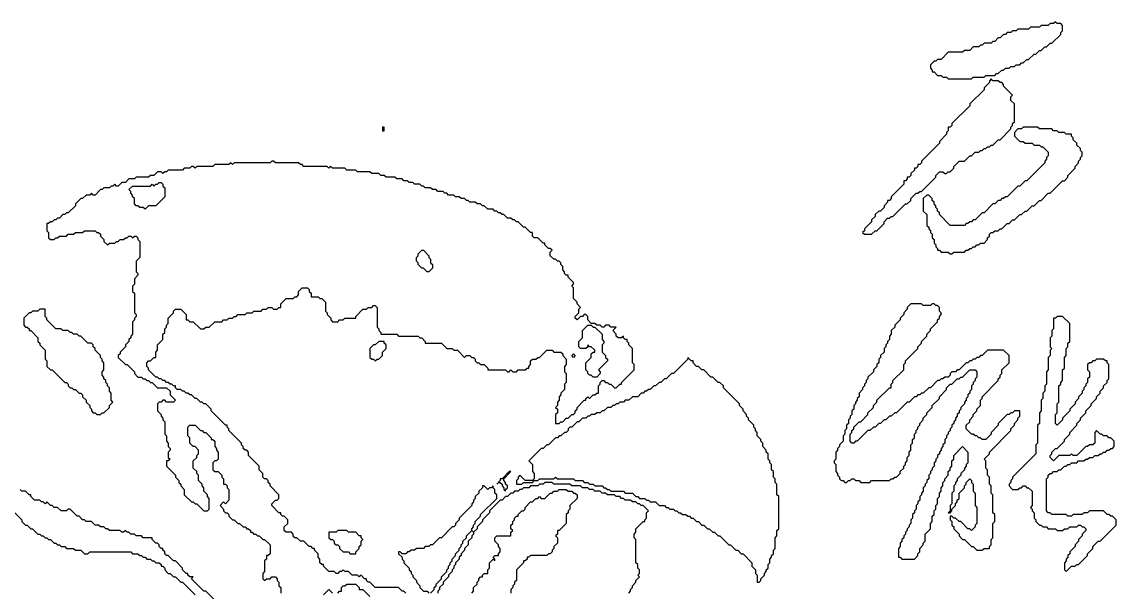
# Model space of a CAD drawing. Header units: millimetres. Extents: x 10 to 500, y 6 to 500.
# Drawn here: x 193 to 499.5, y 340.2 to 500 of the extents above; entities that cross this region are included whole.
import ezdxf

# ---------------------------------------------------------------- set-up
doc = ezdxf.new("R2010")
doc.units = ezdxf.units.MM

msp = doc.modelspace()

# ---------------------------------------------------------------- linework, layer by layer
for points in [[(482.5, 500), (482, 499.5), (481, 499.5), (480.5, 499), (478.5, 499), (478, 498.5), (475.5, 498.5), (475, 498), (472, 498), (471.5, 497.5), (470.5, 497.5), (470, 497), (469, 497), (468.5, 496.5), (468, 496.5), (467, 495.5), (466.5, 495.5), (465.5, 494.5), (465, 494.5), (464.5, 494), (462.5, 494), (462, 493.5), (461.5, 493.5), (461, 493), (459.5, 493), (458.5, 492), (457, 492), (456.5, 491.5), (452.5, 491.5), (450.5, 489.5), (449.5, 489.5), (449, 489), (448.5, 489), (447.5, 488), (447.5, 487), (448, 486.5), (448, 486), (448.5, 486), (449.5, 485), (450.5, 485), (451, 484.5), (452, 484.5), (452.5, 484), (459, 484), (459.5, 484.5), (462.5, 484.5), (463, 485), (465.5, 485), (466, 485.5), (466.5, 485.5), (467.5, 486.5), (468, 486.5), (468.5, 487), (469.5, 487), (470, 487.5), (471, 487.5), (471.5, 488), (472.5, 488), (473, 488.5), (473.5, 488.5), (474.5, 489.5), (475, 489.5), (476.5, 491), (477, 491), (478, 492), (478.5, 492), (479.5, 493), (480, 493), (481, 494), (481.5, 494), (484, 496.5), (484, 497), (484.5, 497.5), (484.5, 499), (484, 499.5), (483, 499.5)], [(464.5, 484), (464, 483.5), (464, 483), (462.5, 481.5), (462.5, 481), (458.5, 477), (458.5, 476.5), (453.5, 471.5), (453.5, 471), (453, 470.5), (452.5, 470.5), (452.5, 469.5), (452, 469), (452, 468.5), (450, 466.5), (450, 466), (445, 461), (445, 460.5), (444.5, 460), (444, 460), (444, 459.5), (443.5, 459), (443, 459), (443, 458.5), (442, 457.5), (442, 457), (441.5, 456.5), (441, 456.5), (441, 456), (440.5, 455.5), (440, 455.5), (440, 454.5), (436.5, 451), (436.5, 450.5), (436, 450), (435.5, 450), (435.5, 449.5), (434.5, 448.5), (434.5, 448), (433.5, 447), (433, 447), (432, 446), (432, 445.5), (431, 444.5), (431, 444), (429, 442), (429, 441.5), (428.5, 441), (429, 440.5), (431, 440.5), (432, 441.5), (432.5, 441.5), (434.5, 443.5), (434.5, 444), (435.5, 445), (436, 445), (436.5, 445.5), (437, 445.5), (440.5, 449), (441, 449), (442, 450), (442, 450.5), (443.5, 452), (444, 452), (444.5, 452.5), (445, 452.5), (449, 456.5), (449, 457), (450, 458), (451, 458), (451.5, 457.5), (452, 457.5), (452.5, 458), (453, 458), (454, 459), (454, 459.5), (455.5, 461), (457, 461), (458.5, 462.5), (459, 462.5), (460, 463.5), (461, 463.5), (461.5, 464), (462, 464), (462.5, 464.5), (463, 464.5), (463.5, 465), (464, 465), (464.5, 465.5), (465, 465.5), (466.5, 467), (467, 467), (470, 470), (470, 470.5), (470.5, 471), (470.5, 471.5), (471, 472), (471, 477), (470, 478), (470, 479), (470.5, 479.5), (468, 482), (468, 482.5), (467.5, 483), (467, 483), (466.5, 483.5), (465, 483.5)], [(294, 470.5), (294, 469.5), (294.5, 469.5), (294.5, 470.5)], [(473.5, 470.5), (473, 470), (472, 470), (471, 469), (471, 468), (472.5, 466.5), (473.5, 466.5), (474, 466), (476, 466), (476.5, 465.5), (478, 465.5), (478.5, 465), (479, 465), (480.5, 463.5), (480.5, 462.5), (480, 462), (480, 461.5), (479.5, 461), (479.5, 460.5), (474.5, 455.5), (474, 455.5), (472.5, 454), (472, 454), (469, 451), (468.5, 451), (468, 450.5), (467.5, 450.5), (467, 450), (466.5, 450), (465.5, 449), (465, 449), (462.5, 446.5), (462, 446.5), (460, 444.5), (459.5, 444.5), (459, 444), (458.5, 444), (458, 443.5), (457.5, 443.5), (457, 443), (453, 443), (450, 446), (450, 446.5), (449.5, 447), (449.5, 447.5), (449, 448), (449, 448.5), (448.5, 449), (448.5, 449.5), (448, 450), (448, 450.5), (447, 451.5), (446.5, 451.5), (445.5, 450.5), (445.5, 447), (446.5, 446), (446.5, 443), (447, 442.5), (447, 442), (447.5, 441.5), (447.5, 441), (448, 440.5), (448, 439.5), (448.5, 439), (448.5, 438), (449, 437.5), (449, 437), (449.5, 436.5), (449.5, 436), (450, 436), (450.5, 435.5), (452.5, 435.5), (453, 435), (453.5, 435), (454, 435.5), (457, 435.5), (457.5, 436), (458, 436), (458.5, 436.5), (459, 436.5), (459.5, 437), (460, 437), (460.5, 437.5), (461, 437.5), (461.5, 438), (462.5, 438), (463.5, 439), (463.5, 439.5), (464, 440), (464, 440.5), (464.5, 441), (465, 441), (465.5, 441.5), (466.5, 441.5), (467, 442), (467.5, 442), (469, 443.5), (469.5, 443.5), (470.5, 444.5), (471, 444.5), (472.5, 446), (473, 446), (474, 447), (474.5, 447), (476, 448.5), (476.5, 448.5), (478, 450), (478.5, 450), (480.5, 452), (481, 452), (484.5, 455.5), (485, 455.5), (486, 456.5), (486, 457), (488, 459), (488, 459.5), (489, 460.5), (489, 461), (489.5, 461.5), (489.5, 462), (490, 462.5), (490, 463.5), (489.5, 464), (489.5, 464.5), (488.5, 465.5), (488.5, 466), (487.5, 467), (487.5, 467.5), (487, 468), (487, 468.5), (485.5, 468.5), (485, 469), (483.5, 469), (483, 469.5), (482, 469.5), (481.5, 470), (478, 470), (477.5, 470.5)], [(231, 454.5), (231.5, 455), (232, 455), (232.5, 454.5), (232.5, 454), (233, 453.5), (233, 451), (230.5, 448.5), (228.5, 448.5), (227.5, 447.5), (227, 448), (226, 448), (225.5, 448.5), (225, 448.5), (224.5, 449), (224.5, 450.5), (224, 451), (224, 451.5), (223.5, 452), (223.5, 452.5), (223, 453), (224, 454), (229, 454), (229.5, 454.5), (230, 454), (230.5, 454.5)], [(305, 436), (305.5, 436), (307, 434.5), (307, 434), (307.5, 433.5), (307.5, 432.5), (308, 432), (308, 431), (307, 430), (306.5, 430), (305.5, 431), (305, 431), (304, 432), (304, 432.5), (303.5, 433), (303.5, 434), (304, 434.5), (304, 435)], [(442, 421), (441, 420), (441, 419.5), (440, 418.5), (440, 418), (439, 417), (439, 416.5), (437.5, 415), (437.5, 414.5), (436.5, 413.5), (436.5, 412.5), (436, 412), (436, 411), (435.5, 410.5), (435.5, 410), (435, 409.5), (435, 409), (434.5, 408.5), (434.5, 407.5), (433.5, 406.5), (433.5, 406), (433, 405.5), (433, 404.5), (432.5, 404), (432.5, 403.5), (431.5, 402.5), (431.5, 402), (430, 400.5), (430, 400), (429.5, 399.5), (429.5, 399), (429, 398.5), (429, 398), (428.5, 397.5), (428.5, 397), (427.5, 396), (427.5, 395), (427, 394.5), (427, 394), (426.5, 393.5), (426.5, 393), (426, 392.5), (426, 391.5), (425.5, 391), (425.5, 390), (425, 389.5), (425, 389), (424.5, 388.5), (424.5, 387.5), (424, 387), (424, 386), (423.5, 385.5), (423.5, 384.5), (423, 384), (423, 382.5), (422, 381.5), (422, 381), (421.5, 380.5), (421.5, 380), (421, 379.5), (421, 377.5), (420.5, 377), (420.5, 376.5), (421, 376), (421, 374), (421.5, 373.5), (421.5, 373), (422, 372.5), (422, 372), (422.5, 371.5), (423, 371.5), (423.5, 371), (424, 371), (424.5, 371.5), (425, 371.5), (425.5, 372), (426, 372), (426.5, 371.5), (427.5, 371.5), (428, 371), (430.5, 371), (431, 371.5), (436, 371.5), (436.5, 372), (437, 372), (437.5, 372.5), (438, 372.5), (439, 373.5), (439, 374), (440, 375), (440, 375.5), (440.5, 376), (440.5, 376.5), (441, 377), (441, 378), (441.5, 378.5), (441.5, 379.5), (442, 380), (442, 381.5), (442.5, 382), (442.5, 383), (443, 383.5), (443, 384.5), (443.5, 385), (443.5, 385.5), (444, 386), (444, 386.5), (444.5, 387), (444.5, 387.5), (445.5, 388.5), (445.5, 389), (446.5, 390), (446.5, 390.5), (448, 392), (448, 392.5), (450, 394.5), (450, 395), (452, 397), (452, 397.5), (453, 398.5), (453.5, 398.5), (455, 400), (455.5, 400), (456, 400.5), (456.5, 400.5), (458.5, 402.5), (460, 402.5), (460.5, 402), (460.5, 400.5), (460, 400), (460, 399.5), (459.5, 399), (459.5, 398.5), (459, 398), (459, 397), (458.5, 396.5), (458.5, 396), (458, 395.5), (458, 395), (457.5, 394.5), (457.5, 394), (457, 393.5), (457, 393), (456, 392), (456, 391.5), (455.5, 391), (455.5, 390.5), (455, 390), (455, 389.5), (454.5, 389), (454.5, 388.5), (454, 388), (454, 387.5), (453.5, 387), (453.5, 386.5), (453, 386), (453, 385.5), (452.5, 385), (452.5, 384.5), (452, 384), (452, 383.5), (451.5, 383), (451.5, 382), (451, 381.5), (451, 381), (450.5, 380.5), (450.5, 380), (450, 379.5), (450, 379), (449.5, 378.5), (449.5, 378), (449, 377.5), (449, 377), (448.5, 376.5), (448.5, 375.5), (448, 375), (448, 374.5), (447.5, 374), (447.5, 373.5), (447, 373), (447, 372), (446.5, 371.5), (446.5, 371), (446, 370.5), (446, 370), (445.5, 369.5), (445.5, 368.5), (445, 368), (445, 367.5), (444.5, 367), (444.5, 366), (444, 365.5), (444, 365), (443.5, 364.5), (443.5, 363.5), (443, 363), (443, 362.5), (442.5, 362), (442.5, 361), (442, 360.5), (442, 359.5), (441.5, 359), (441.5, 358.5), (441, 358), (441, 357.5), (440.5, 357), (440.5, 356.5), (440, 356), (440, 355.5), (439.5, 355), (439.5, 354.5), (439, 354), (439, 353), (438.5, 352.5), (438.5, 350), (439, 350), (439.5, 349.5), (443, 349.5), (444, 350.5), (444, 351), (444.5, 351.5), (444.5, 352.5), (445.5, 353.5), (445.5, 354), (446, 354.5), (446, 356.5), (447.5, 358), (447.5, 359.5), (448, 360), (448, 361.5), (448.5, 362), (448.5, 363), (449, 363.5), (449, 364.5), (449.5, 365), (449.5, 366.5), (450, 367), (450, 368), (450.5, 368.5), (450.5, 369.5), (451, 370), (451, 371), (451.5, 371.5), (451.5, 372), (452.5, 373), (452.5, 374), (453, 374.5), (453, 375), (453.5, 375.5), (453.5, 377), (454, 377.5), (454, 378.5), (456.5, 381), (458, 379.5), (458, 376.5), (457.5, 376), (457.5, 375.5), (457, 375), (457, 374.5), (456, 373.5), (456, 373), (455, 372), (455, 371.5), (454.5, 371), (454.5, 370.5), (454, 370), (454, 368.5), (453.5, 368), (453.5, 365), (453, 364.5), (453, 363), (452.5, 362.5), (453, 362.5), (453.5, 363), (453.5, 363.5), (454.5, 364.5), (454.5, 365), (455, 365.5), (455, 366), (455.5, 366.5), (455.5, 368), (457, 369.5), (457, 370), (457.5, 370.5), (457.5, 371), (458.5, 372), (459, 371.5), (459, 371), (459.5, 370.5), (459.5, 368.5), (460, 368), (460, 364.5), (460.5, 364), (460.5, 359.5), (460, 359), (460, 358.5), (459, 357.5), (458.5, 358), (458, 358), (456, 360), (455.5, 360), (454.5, 361), (454, 361), (453.5, 361.5), (453, 361.5), (453, 360.5), (453.5, 360), (453.5, 359), (454, 358.5), (454, 358), (455.5, 356.5), (455.5, 356), (456.5, 355), (457, 355), (459, 353), (459.5, 353), (460.5, 352), (462, 352), (462.5, 352.5), (464, 352.5), (464, 353), (464.5, 353.5), (464.5, 355), (465, 355.5), (465, 359.5), (465.5, 360), (465.5, 362), (465, 362.5), (465, 367.5), (464.5, 368), (464.5, 370), (464, 370.5), (464, 372.5), (463.5, 373), (463.5, 374.5), (463, 375), (463, 377), (462.5, 377.5), (464, 379), (464, 379.5), (470, 385.5), (470, 386), (471, 387), (471, 387.5), (472, 388.5), (472, 389), (472.5, 389.5), (472.5, 391), (471, 391), (470.5, 390.5), (470, 390.5), (469.5, 390), (469, 390), (466.5, 387.5), (466.5, 387), (464.5, 385), (464.5, 384.5), (463, 383), (462, 383), (461.5, 383.5), (461, 383.5), (460.5, 384), (460, 384), (459.5, 384.5), (459, 384.5), (457.5, 386), (457.5, 387), (458.5, 388), (458.5, 388.5), (459.5, 389.5), (459.5, 390), (460.5, 391), (460.5, 391.5), (461.5, 392.5), (461.5, 394), (462, 394.5), (462, 395), (466.5, 399.5), (466.5, 400), (467, 400.5), (467, 401), (467.5, 401.5), (467.5, 402.5), (469.5, 404.5), (469.5, 406.5), (468, 408), (463.5, 408), (462, 406.5), (461.5, 406.5), (461, 406), (460.5, 406), (460, 405.5), (459.5, 405.5), (459, 405), (458.5, 405), (458, 404.5), (457.5, 404.5), (455.5, 402.5), (455, 402.5), (454.5, 402), (453.5, 402), (453, 401.5), (453, 401), (452.5, 400.5), (451.5, 400.5), (451, 400), (450.5, 400), (450, 399.5), (449.5, 399.5), (447.5, 397.5), (447, 397.5), (445.5, 396), (445, 396), (444.5, 395.5), (444, 395.5), (443.5, 395), (443, 395), (441.5, 393.5), (441, 393.5), (438, 390.5), (437.5, 390.5), (436.5, 389.5), (436, 389.5), (435, 388.5), (434.5, 388.5), (433.5, 387.5), (433, 387.5), (432, 386.5), (431.5, 386.5), (430.5, 385.5), (430, 385.5), (427, 382.5), (426.5, 382.5), (426, 382), (425.5, 382), (425, 382.5), (425, 384.5), (425.5, 385), (425.5, 385.5), (426, 386), (426, 386.5), (427.5, 388), (428, 388), (430, 390), (430, 390.5), (431.5, 392), (431.5, 392.5), (432.5, 393.5), (432.5, 394), (436, 397.5), (436.5, 397.5), (436.5, 398.5), (437, 399), (437, 399.5), (440, 402.5), (440, 404), (440.5, 404.5), (440.5, 405), (444, 408.5), (444, 409), (445, 410), (445, 410.5), (446.5, 412), (446.5, 412.5), (447.5, 413.5), (447.5, 414), (449.5, 416), (449.5, 416.5), (450, 417), (450, 417.5), (450.5, 418), (450.5, 418.5), (450, 419), (450, 420), (449.5, 420.5), (449, 420.5), (448.5, 421), (448, 421), (447.5, 420.5), (445.5, 420.5), (445, 421)], [(198, 419.5), (197.5, 419), (196, 419), (195.5, 418.5), (195, 418.5), (193.5, 417), (193.5, 415), (194, 414.5), (194.5, 414.5), (195, 414), (195, 413.5), (195.5, 413.5), (197.5, 411.5), (197.5, 410.5), (198, 410), (198, 409.5), (199.5, 408), (199.5, 405.5), (200, 405), (200, 403.5), (201, 402.5), (201.5, 402.5), (205, 399), (205.5, 399), (206, 398.5), (206, 398), (206.5, 397.5), (207, 397.5), (207.5, 397), (208, 397), (209, 396), (209.5, 396), (210, 395.5), (210, 395), (211, 394), (211, 393.5), (212, 392.5), (212, 392), (212.5, 391.5), (212.5, 391), (213, 390.5), (213.5, 390.5), (214, 390), (215, 390), (215.5, 390.5), (216, 390.5), (217.5, 392), (217.5, 392.5), (218.5, 393.5), (218, 394), (218, 396), (217.5, 396.5), (217.5, 397.5), (217, 398), (217, 398.5), (216.5, 399), (216.5, 399.5), (216, 400), (216, 400.5), (215.5, 401), (215.5, 402), (216, 402.5), (216, 404.5), (215.5, 405), (215.5, 405.5), (215, 406), (215, 406.5), (213.5, 408), (213.5, 408.5), (213, 409), (213, 409.5), (212.5, 410), (211.5, 410), (209.5, 412), (209, 412), (208.5, 412.5), (207.5, 412.5), (207, 413), (206.5, 413), (206, 413.5), (204.5, 413.5), (204, 414), (202.5, 414), (200, 416.5), (200, 417), (199.5, 417.5), (199.5, 419.5)], [(483, 417.5), (482.5, 417), (482, 417), (482, 414), (481.5, 413.5), (481.5, 412), (481, 411.5), (481, 409), (481.5, 408.5), (481, 408), (481, 406.5), (480.5, 406), (480.5, 402.5), (480, 402), (480, 398.5), (479.5, 398), (479.5, 396.5), (479, 396), (479, 394.5), (478.5, 394), (478.5, 391), (478, 390.5), (478, 387.5), (477.5, 387), (477.5, 382), (477, 381.5), (477, 379), (470.5, 372.5), (470.5, 372), (470, 371.5), (470, 371), (469.5, 370.5), (469.5, 370), (470.5, 369), (472, 369), (472.5, 369.5), (473, 369.5), (473.5, 370), (474, 370), (474.5, 369.5), (475, 369.5), (476, 368.5), (476, 364.5), (475.5, 364), (476, 363.5), (476, 363), (476.5, 362.5), (476.5, 361), (477, 360.5), (477, 360), (478, 359), (478.5, 359), (479, 358.5), (480, 358.5), (480.5, 358), (482.5, 358), (483, 357.5), (484.5, 357.5), (485, 358), (486, 358), (486.5, 358.5), (488.5, 358.5), (489, 359), (489.5, 359), (490, 358.5), (490.5, 358.5), (491, 358), (491, 357.5), (490, 356.5), (490, 356), (489, 355), (489, 354.5), (488, 353.5), (488, 353), (486.5, 351.5), (486.5, 351), (486, 350.5), (486, 350), (485.5, 349.5), (485.5, 349), (485, 348.5), (485, 346.5), (485.5, 346), (487, 347.5), (488, 347.5), (488.5, 348), (489, 348), (491.5, 350.5), (491.5, 351), (493, 352.5), (493, 353), (494.5, 354.5), (495, 354.5), (499.5, 359), (499.5, 360.5), (498.5, 361.5), (498, 361.5), (497.5, 362), (497, 362), (496, 363), (492, 363), (491.5, 362.5), (490.5, 362.5), (490, 362), (487.5, 362), (487, 361.5), (486, 361.5), (485.5, 362), (481.5, 362), (481, 362.5), (480.5, 362.5), (480, 363), (480, 372), (480.5, 372.5), (480.5, 373), (481, 373.5), (481.5, 373.5), (482, 374), (483, 374), (483.5, 374.5), (484, 374.5), (485, 375.5), (485.5, 375.5), (486, 376), (486.5, 376), (487, 376.5), (488.5, 376.5), (489, 377), (490.5, 377), (491, 377.5), (491.5, 377.5), (492, 378), (493, 378), (493.5, 378.5), (494.5, 378.5), (495, 379), (495.5, 379), (496, 379.5), (496.5, 379.5), (497, 380), (497.5, 380), (498, 380.5), (498.5, 380.5), (499, 381), (499, 382.5), (498, 383.5), (497.5, 383.5), (497, 384), (496, 384), (495.5, 384.5), (495, 384.5), (494, 385.5), (493.5, 385), (493.5, 382), (493, 381.5), (492, 381.5), (491.5, 381), (491, 381), (488.5, 378.5), (487.5, 378.5), (487, 379), (486.5, 378.5), (483.5, 378.5), (482, 377), (481, 378), (481, 378.5), (481.5, 379), (481.5, 379.5), (482.5, 380.5), (483, 380.5), (485, 382.5), (485, 383), (486.5, 384.5), (486.5, 385), (488.5, 387), (488.5, 387.5), (489.5, 388.5), (489.5, 389), (491, 390.5), (491, 391), (492.5, 392.5), (492.5, 393), (494, 394.5), (494, 395), (495, 396), (495, 396.5), (496, 397.5), (496, 398), (497, 399), (497, 399.5), (497.5, 400), (497.5, 404), (497, 404.5), (497, 405), (496.5, 405), (496, 405.5), (494, 405.5), (493.5, 405), (493, 405), (492.5, 404.5), (492, 404.5), (491.5, 404), (491.5, 402.5), (492, 402), (492, 400.5), (491.5, 400), (491.5, 399), (491, 398.5), (491, 398), (490.5, 397.5), (490.5, 397), (490, 396.5), (490, 396), (489, 395), (489, 394.5), (488, 393.5), (488, 393), (486.5, 391.5), (486.5, 391), (484.5, 389), (484.5, 388.5), (483, 387), (482.5, 387.5), (482.5, 390), (483, 390.5), (483, 393), (483.5, 393.5), (483.5, 398), (484, 398.5), (484, 399), (484.5, 399.5), (484.5, 402.5), (485, 403), (485, 406), (485.5, 406.5), (485.5, 408.5), (486, 409), (486, 410), (486.5, 410.5), (486.5, 415.5), (484.5, 417.5)], [(351.5, 415), (352.5, 415), (353, 414.5), (353.5, 414.5), (355.5, 412.5), (355.5, 411), (356, 410.5), (356, 410), (355.5, 409.5), (355.5, 407.5), (356.5, 406.5), (356.5, 406), (357, 405.5), (357, 405), (354.5, 402.5), (355, 402), (355, 401.5), (354, 400.5), (353, 400.5), (352.5, 401), (352, 401), (351.5, 401.5), (351.5, 402), (351, 402.5), (351, 404.5), (352.5, 406), (352.5, 407), (353, 407.5), (353.5, 407.5), (353.5, 408), (352.5, 409), (352, 409), (351.5, 409.5), (351.5, 409), (351, 408.5), (349.5, 408.5), (349, 409), (349, 410.5), (350, 411.5), (350, 413.5)], [(293, 410.5), (292, 409.5), (291.5, 409.5), (290.5, 408.5), (290.5, 406), (291, 405.5), (291.5, 405.5), (292, 405), (292.5, 405.5), (293, 405.5), (294, 406.5), (294, 407.5), (295, 408.5), (295, 409.5), (294.5, 410), (294.5, 410.5)], [(379.5, 406), (379.5, 405.5), (375.5, 401.5), (375, 401.5), (373.5, 400), (373, 400), (372, 399), (371.5, 399), (370.5, 398), (370, 398), (369, 397), (368.5, 397), (368, 396.5), (367.5, 396.5), (367, 396), (366.5, 396), (365.5, 395), (364, 395), (363, 394), (362, 394), (361.5, 393.5), (360.5, 393.5), (360, 393), (359.5, 393), (359, 392.5), (358.5, 392.5), (358, 392), (357, 392), (356, 391), (355.5, 391), (355, 390.5), (354, 390.5), (353.5, 390), (352.5, 390), (352, 389.5), (351.5, 389.5), (351, 389), (350, 389), (349, 388), (348.5, 388), (347, 386.5), (346.5, 386.5), (346, 386), (346, 385.5), (345.5, 385), (345, 385), (344, 384), (343.5, 384), (343, 383.5), (342.5, 383.5), (340.5, 381.5), (340, 381.5), (339, 380.5), (338.5, 380.5), (335, 377), (336, 376), (336, 374), (336.5, 373.5), (336.5, 372), (336, 371.5), (334, 371.5), (332.5, 373), (332, 372.5), (332, 372), (331.5, 371.5), (331.5, 370.5), (333, 370.5), (333.5, 371), (336, 371), (336.5, 371.5), (337.5, 371.5), (338, 372), (342, 372), (342.5, 372.5), (343, 372), (347.5, 372), (348, 371.5), (350, 371.5), (350.5, 371), (351.5, 371), (352, 370.5), (353, 370.5), (353.5, 370), (355.5, 370), (356, 369.5), (356.5, 369.5), (357, 369), (357.5, 369), (358, 368.5), (361.5, 368.5), (362, 368), (364, 368), (365, 367), (365.5, 367), (366, 366.5), (367.5, 366.5), (368, 366), (368.5, 366), (369, 365.5), (370.5, 365.5), (371.5, 364.5), (373, 364.5), (373.5, 364), (374, 364), (374.5, 363.5), (375.5, 363.5), (376, 363), (376.5, 363), (377, 362.5), (377.5, 362.5), (378, 362), (379, 362), (379.5, 361.5), (380, 361.5), (380.5, 361), (381, 361), (382, 360), (382.5, 360), (383.5, 359), (384, 359), (385, 358), (385.5, 358), (386.5, 357), (387, 357), (388, 356), (388.5, 356), (391, 353.5), (391.5, 353.5), (393, 352), (393.5, 352), (394.5, 351), (395, 351), (397.5, 348.5), (397.5, 347.5), (398.5, 346.5), (398.5, 345.5), (399, 345), (399, 343), (399.5, 343), (400, 343.5), (400, 344), (401, 345), (401, 345.5), (401.5, 346), (401.5, 346.5), (402, 347), (402, 348), (402.5, 348.5), (402.5, 349.5), (403, 350), (403, 350.5), (403.5, 351), (403.5, 352), (404, 352.5), (404, 355.5), (404.5, 356), (404.5, 357.5), (405, 358), (405, 367), (404.5, 367.5), (404.5, 370.5), (404, 371), (404, 372), (403.5, 372.5), (403.5, 374), (403, 374.5), (403, 376), (402.5, 376.5), (402.5, 377), (402, 377.5), (402, 379), (401.5, 379.5), (401.5, 380), (400.5, 381), (400.5, 382), (400, 382.5), (400, 383), (399, 384), (399, 385), (398.5, 385.5), (398.5, 386), (398, 386.5), (398, 387), (396.5, 388.5), (396.5, 389), (396, 389.5), (396, 390), (395, 391), (395, 391.5), (394, 392.5), (394, 393), (389.5, 397.5), (389.5, 398), (388.5, 399), (388, 399), (386.5, 400.5), (386, 400.5), (384, 402.5), (383.5, 402.5), (382.5, 403.5), (382, 403.5), (381, 404.5), (381, 405), (380.5, 405)], [(347, 406.5), (347.5, 407), (348, 406.5), (347.5, 406)], [(329.5, 374), (327.5, 372), (327, 372), (327, 371.5), (326, 370.5), (326.5, 371), (327, 371), (327.5, 370.5), (327.5, 370), (328, 369.5), (328, 369), (328.5, 368.5), (328.5, 369), (329, 369.5), (329, 370), (328.5, 370.5), (328.5, 371), (328, 371.5), (328, 372), (330, 374)], [(281.5, 357.5), (281, 357), (279, 357), (279, 355.5), (279.5, 355), (280, 355), (280.5, 354.5), (280.5, 354), (281, 353.5), (281.5, 353.5), (282, 353), (282, 352.5), (283, 351.5), (284.5, 351.5), (285, 351), (286.5, 351), (286.5, 351.5), (287.5, 352.5), (287.5, 353), (288, 353.5), (288, 354.5), (288.5, 355), (288, 355.5), (288, 356), (287.5, 356), (286.5, 357), (284.5, 357), (284, 357.5)]]:
    msp.add_lwpolyline(points, close=True)
for points in [[(300.5, 340), (300, 340.5), (299.5, 340.5), (298.5, 341.5), (292, 341.5), (290.5, 343), (290, 343), (289.5, 343.5), (289.5, 344), (289, 344), (288, 345), (287.5, 344.5), (287, 345), (285.5, 345), (284.5, 346), (283.5, 346), (283, 346.5), (282.5, 346), (282, 346), (281.5, 345.5), (281, 345.5), (280.5, 346), (279, 346), (277.5, 347.5), (277.5, 348), (277, 348), (276.5, 348.5), (276.5, 349.5), (276, 350), (276, 351), (275, 352), (275, 352.5), (274.5, 352.5), (274, 353), (273.5, 353), (272, 354.5), (271, 354.5), (270, 355.5), (269.5, 355.5), (269, 356), (269, 356.5), (268.5, 357), (267, 357), (266.5, 357.5), (266.5, 358.5), (267.5, 359.5), (267.5, 360.5), (266.5, 361.5), (266, 361.5), (265.5, 362), (265.5, 362.5), (265, 362.5), (263, 364.5), (263, 365), (264, 366), (264.5, 366), (265, 366.5), (265, 367.5), (262.5, 370), (262.5, 370.5), (262, 371), (262, 371.5), (261.5, 372), (261, 372), (260.5, 372.5), (260.5, 373.5), (259.5, 374.5), (259.5, 375.5), (256.5, 378.5), (256.5, 379.5), (256, 380), (255.5, 380), (255, 380.5), (255, 381), (254.5, 381.5), (254.5, 382), (251, 385.5), (251, 386), (250.5, 386.5), (250.5, 387), (250, 387), (246, 391), (246, 391.5), (244.5, 393), (244, 393), (243.5, 393.5), (243, 393.5), (242, 394.5), (241.5, 394.5), (240.5, 395.5), (240, 395.5), (239.5, 396), (239, 396), (238.5, 396.5), (238, 396.5), (237.5, 397), (236.5, 397), (236, 397.5), (236, 398), (235.5, 398), (235, 398.5), (234.5, 398.5), (234, 399), (233.5, 399), (233, 399.5), (232.5, 399.5), (232, 400), (231.5, 400), (231, 400.5), (230.5, 400.5), (228.5, 402.5), (228.5, 403), (228, 403.5), (228, 404.5), (228.5, 405), (229, 405), (230, 406), (230.5, 406), (230.5, 407.5), (231, 408), (231, 409.5), (232.5, 411), (232.5, 412.5), (233, 413), (233, 414), (233.5, 414.5), (233.5, 415), (234, 415.5), (234, 417), (235.5, 418.5), (235.5, 419), (236, 419.5), (237.5, 419.5), (239, 418), (239, 416.5), (239.5, 416.5), (240, 416), (241, 416), (243, 414), (244, 414), (244.5, 414.5), (245.5, 414.5), (247, 416), (249, 416), (249.5, 416.5), (250.5, 416.5), (251, 417), (252, 417), (252.5, 417.5), (253, 417.5), (253.5, 418), (255.5, 418), (256, 418.5), (257.5, 418.5), (258, 419), (260, 419), (260.5, 419.5), (261.5, 419.5), (262, 420), (263, 420), (263.5, 419.5), (264.5, 419.5), (265, 420), (265.5, 420), (265.5, 421), (267, 422.5), (269, 422.5), (269.5, 423), (270, 423), (270.5, 423.5), (270.5, 424.5), (271.5, 425.5), (273, 425.5), (273.5, 425), (273.5, 424.5), (274, 424), (274, 423), (276, 423), (276.5, 422.5), (277, 422.5), (278, 421.5), (278, 419), (278.5, 418.5), (278.5, 418), (279.5, 417), (279.5, 416.5), (280, 416), (281.5, 416), (282, 416.5), (283, 416.5), (283.5, 417), (286.5, 417), (286.5, 417.5), (288.5, 419.5), (289.5, 419.5), (290, 420), (291, 420), (291.5, 420.5), (292, 420.5), (292.5, 420), (292.5, 414.5), (293, 414), (293, 413.5), (293.5, 413), (293.5, 412.5), (298, 412.5), (298.5, 412), (304, 412), (304.5, 411.5), (305, 411.5), (306, 410.5), (306, 410), (310.5, 410), (312, 408.5), (313.5, 408.5), (314, 408), (315, 408), (317, 406), (317.5, 406.5), (318.5, 406.5), (319, 406), (319.5, 406), (320, 405.5), (320, 405), (320.5, 404.5), (321, 404.5), (321.5, 404), (322.5, 404), (323.5, 403), (323.5, 402.5), (328.5, 402.5), (329, 402), (329.5, 402), (330, 402.5), (330.5, 402), (331.5, 402), (332, 402.5), (334, 402.5), (334.5, 403), (335, 403), (335, 403.5), (335.5, 404), (335.5, 405), (336, 405.5), (337, 405.5), (337.5, 406), (338, 406), (340, 408), (341.5, 408), (342, 407.5), (344, 407.5), (344.5, 407), (344.5, 406.5), (345.5, 405.5), (345.5, 404), (345, 403.5), (345, 402), (345.5, 401.5), (345.5, 399), (345, 398.5), (345, 397), (344, 396), (344, 395.5), (343.5, 395), (343.5, 394), (343, 393.5), (343, 392.5), (342.5, 392), (343, 391.5), (343, 390.5), (342.5, 390), (342.5, 387.5), (343.5, 387.5), (344, 388), (344.5, 388), (345.5, 389), (346, 389), (347, 390), (347.5, 390), (348, 390.5), (348, 391), (348.5, 391.5), (348.5, 392), (350.5, 394), (351, 394), (351, 394.5), (351.5, 395), (352, 394.5), (353, 395.5), (353.5, 395.5), (354, 396), (354.5, 396), (354.5, 398), (355, 398.5), (355, 399), (355.5, 399.5), (356, 399.5), (356.5, 399), (357, 399), (357.5, 398.5), (358, 398.5), (359, 397.5), (359.5, 397.5), (360.5, 398.5), (361, 398.5), (361, 399), (364.5, 402.5), (364.5, 404), (364, 404.5), (364, 408.5), (363, 409.5), (363, 410), (362.5, 410.5), (362.5, 411), (362, 411), (361.5, 411.5), (361.5, 412), (361, 411.5), (360, 411.5), (359.5, 412), (359.5, 412.5), (358.5, 413.5), (359.5, 414.5), (358, 414.5), (357.5, 415), (356.5, 415), (356, 414.5), (355.5, 414.5), (355, 415), (354, 415), (353.5, 415.5), (352.5, 415.5), (351.5, 416.5), (351.5, 417.5), (351, 418), (350.5, 418), (350, 417.5), (349.5, 417.5), (348.5, 416.5), (348, 417), (348, 417.5), (349, 418.5), (349, 419.5), (349.5, 420), (348.5, 421), (348.5, 421.5), (347.5, 422.5), (347.5, 425.5), (347, 426), (347.5, 426.5), (347.5, 427), (346, 428.5), (346, 429), (345.5, 429), (345, 429.5), (345, 430), (344.5, 430.5), (344.5, 431.5), (344, 432), (344, 432.5), (343.5, 433), (343, 433), (342.5, 433.5), (342, 433.5), (341, 434.5), (341, 435.5), (341.5, 436), (341, 436.5), (340.5, 436.5), (339.5, 437.5), (339.5, 438), (339, 438), (337.5, 439.5), (336.5, 439.5), (336, 440), (336, 441), (335.5, 441), (334, 442.5), (333.5, 442.5), (332, 444), (331.5, 444), (331, 444.5), (330.5, 444.5), (330, 445), (329, 445), (328, 446), (327.5, 446), (327, 446.5), (326.5, 446.5), (326, 447), (325.5, 447), (325, 447.5), (323.5, 447.5), (322.5, 448.5), (322, 448.5), (321.5, 449), (320.5, 449), (320, 449.5), (318.5, 449.5), (318, 450), (317.5, 450), (317, 450.5), (316, 450.5), (315.5, 451), (314.5, 451), (314, 451.5), (312.5, 451.5), (312, 452), (311.5, 452), (311, 452.5), (309.5, 452.5), (309, 453), (308, 453), (307.5, 453.5), (306, 453.5), (305.5, 454), (305, 454), (304.5, 454.5), (303, 454.5), (302.5, 455), (301.5, 455), (301, 455.5), (300, 455.5), (299.5, 456), (298, 456), (297.5, 456.5), (295, 456.5), (294.5, 457), (293.5, 457), (293, 457.5), (291, 457.5), (290.5, 458), (287, 458), (286.5, 458.5), (284, 458.5), (283.5, 459), (280, 459), (279.5, 459.5), (279, 459), (278.5, 459.5), (272, 459.5), (271.5, 460), (271, 460), (270.5, 460.5), (264, 460.5), (263.5, 461), (263, 461), (262.5, 460.5), (252.5, 460.5), (252, 460), (251.5, 460.5), (251, 460), (247, 460), (246.5, 459.5), (242, 459.5), (241.5, 459), (241, 459.5), (240.5, 459.5), (240, 459), (238.5, 459), (238, 458.5), (234, 458.5), (233.5, 458), (233, 458), (232.5, 457.5), (232, 458), (231, 458), (230, 457), (229, 457), (228.5, 456.5), (225, 456.5), (224.5, 456), (223, 456), (222, 455), (221, 455), (220, 454), (219.5, 454), (219, 454.5), (218.5, 454), (218, 454), (217.5, 453.5), (216, 453.5), (215.5, 453), (215, 453), (213.5, 451.5), (213, 451.5), (212.5, 452), (212, 451.5), (211, 451.5), (210, 450.5), (209.5, 450.5), (208, 449), (208, 448.5), (206, 446.5), (205.5, 446.5), (205, 446), (204.5, 446), (203.5, 445), (203, 445), (202.5, 444.5), (202, 444.5), (201.5, 444), (201, 444), (200.5, 443.5), (200, 443.5), (200, 441.5), (200.5, 441), (200.5, 439.5), (201, 439), (202, 439), (202.5, 439.5), (203, 439.5), (203.5, 440), (205.5, 440), (206, 440.5), (207.5, 440.5), (208, 441), (210, 441), (210.5, 441.5), (213.5, 441.5), (214, 441), (214.5, 441), (215, 440.5), (215, 440), (216, 439), (216, 438.5), (217, 437.5), (217.5, 438), (219, 438), (219.5, 438.5), (220, 438.5), (220.5, 439), (221.5, 439), (222, 439.5), (222.5, 439.5), (223, 440), (223.5, 440), (224, 439.5), (224.5, 440), (225, 440), (225.5, 439.5), (225.5, 439), (226, 438.5), (226, 434), (225, 433), (225, 430), (225.5, 429.5), (225.5, 429), (224.5, 428), (224.5, 426.5), (224, 426), (224, 424.5), (224.5, 424), (224.5, 418.5), (225, 418), (225, 417.5), (224.5, 417), (224.5, 416.5), (224, 416), (224, 412.5), (223.5, 412), (223.5, 411.5), (223, 411), (223, 410.5), (222, 409.5), (222, 409), (220.5, 407.5), (220.5, 407), (220, 406.5), (220, 406), (222, 404), (222.5, 404), (224.5, 402), (224.5, 401.5), (225.5, 400.5), (226.5, 400.5), (227, 400), (227.5, 400), (228, 399.5), (228.5, 399.5), (229, 399), (229.5, 399), (231, 397.5), (233.5, 397.5), (234.5, 396.5), (234.5, 395.5), (236, 394), (235.5, 393.5), (233.5, 393.5), (233, 394), (232.5, 394), (232, 393.5), (231.5, 393.5), (231, 393), (231, 391), (232, 390), (232, 389.5), (232.5, 389), (232.5, 388.5), (233, 388), (233, 384.5), (233.5, 384), (233.5, 382.5), (234, 382), (234, 381), (234.5, 380.5), (234.5, 380), (234, 379.5), (234, 378), (234.5, 377.5), (234, 377), (233.5, 377), (233.5, 375.5), (236, 373), (236, 372.5), (237, 371.5), (237, 371), (237.5, 370.5), (237.5, 370), (238.5, 369), (238.5, 367.5), (240.5, 365.5), (241, 365.5), (241.5, 365), (242, 365), (244, 363), (245, 363), (245.5, 363.5), (245.5, 366.5), (245, 367), (245, 367.5), (244, 368.5), (244, 369.5), (243.5, 370), (243.5, 370.5), (242.5, 371.5), (242.5, 373), (242, 373.5), (242, 374), (241, 375), (241, 377), (242, 378), (242, 378.5), (242.5, 379), (242.5, 380), (241.5, 381), (241, 381), (240, 382), (240, 383.5), (239.5, 384), (239.5, 386.5), (240, 387), (241.5, 387), (243, 385.5), (243.5, 385.5), (244, 385), (244.5, 385), (246, 383.5), (246, 383), (246.5, 383), (247, 382.5), (247, 381), (247.5, 380.5), (247.5, 380), (248, 379.5), (248, 377.5), (247.5, 377), (247, 377), (246.5, 376.5), (246.5, 374.5), (247, 374), (248, 374), (249, 373), (249, 372.5), (249.5, 372), (249.5, 370.5), (250, 370.5), (250.5, 370), (250.5, 369.5), (251, 369), (251, 366), (250, 365), (249.5, 365.5), (248.5, 364.5), (249.5, 363.5), (249.5, 363), (250, 362.5), (250.5, 362.5), (251, 362), (251, 361.5), (252, 360.5), (252.5, 360.5), (253.5, 359.5), (254, 359.5), (255, 358.5), (255.5, 358.5), (256, 358), (256.5, 358), (257, 357.5), (257, 357), (257.5, 357), (258, 356.5), (258.5, 356.5), (259, 356), (259.5, 356), (260.5, 355), (261, 355), (262.5, 353.5), (262.5, 351), (262, 350.5), (261.5, 350.5), (261.5, 349.5), (261, 349), (261, 346), (260.5, 345.5), (260.5, 344), (261, 343.5), (261.5, 344), (262.5, 344), (263, 344.5), (264, 344.5), (264.5, 344), (264.5, 343.5), (265, 343), (265, 342), (265.5, 341.5), (265.5, 340)], [(363, 340), (363.5, 340.5), (363.5, 341), (364, 341.5), (364, 342), (365, 343), (365, 343.5), (366, 344.5), (365.5, 345), (366, 345.5), (366, 346.5), (365.5, 347), (365.5, 348), (365, 348.5), (365, 355), (364.5, 355.5), (364.5, 356.5), (365, 357), (365, 358), (367, 360), (367.5, 360), (367.5, 360.5), (368, 361), (368, 362.5), (368.5, 363), (367, 364.5), (366.5, 364.5), (366, 365), (365.5, 365), (365, 365.5), (364, 365.5), (363.5, 366), (362, 366), (361.5, 366.5), (361, 366.5), (360.5, 367), (359.5, 367), (359, 367.5), (357, 367.5), (356.5, 368), (355.5, 368), (355, 368.5), (353.5, 368.5), (353, 369), (352, 369), (351.5, 369.5), (350, 369.5), (349.5, 370), (347, 370), (346.5, 370.5), (342, 370.5), (341.5, 371), (339.5, 371), (339, 370.5), (338, 370.5), (337.5, 370), (335.5, 370), (335, 369.5), (333.5, 369.5), (333, 369), (332.5, 369), (332, 368.5), (331, 368.5), (330.5, 368), (330, 368), (329, 367), (328.5, 367), (327.5, 366), (327, 366), (324, 363), (324, 362.5), (322, 360.5), (322, 360), (320.5, 358.5), (320.5, 358), (319.5, 357), (319, 357.5), (319, 358), (319.5, 358.5), (319.5, 359), (320, 359.5), (320, 360), (321.5, 361.5), (321.5, 362), (326, 366.5), (326, 367.5), (325.5, 368), (325.5, 369), (325, 369.5), (325, 370), (324.5, 369.5), (324, 369.5), (323.5, 369), (322.5, 370), (322, 370), (322, 369.5), (321, 368.5), (321, 368), (320, 367), (320, 366.5), (319.5, 366), (319.5, 365.5), (319, 365), (319, 364.5), (315.5, 361), (315.5, 360.5), (314.5, 359.5), (314.5, 359), (314, 358.5), (313.5, 358.5), (310.5, 355.5), (310, 355.5), (308, 353.5), (307.5, 353.5), (307, 353), (306, 353), (305.5, 352.5), (303.5, 352.5), (303, 352), (302, 352), (301.5, 351.5), (301, 351.5), (300.5, 351), (299.5, 351), (299, 351.5), (298.5, 351.5), (298.5, 351), (299.5, 350), (299.5, 349.5), (300, 349), (300, 348.5), (301.5, 347), (301.5, 346.5), (302, 346), (302, 345.5), (302.5, 345), (302.5, 344.5), (303.5, 343.5), (303.5, 343), (304.5, 342), (304.5, 341.5), (305.5, 340.5), (306.5, 340.5), (307, 340)], [(247, 338), (244.5, 340.5), (244, 340.5), (240.5, 344), (241, 344.5), (240, 344.5), (239.5, 345), (239.5, 345.5), (239, 345.5), (238, 346.5), (238, 347), (236, 349), (235.5, 349), (234, 350.5), (233.5, 350.5), (233, 351), (233, 351.5), (232.5, 352), (232.5, 352.5), (232, 352.5), (231.5, 353), (231.5, 353.5), (231, 354), (230.5, 354), (229.5, 355), (229.5, 355.5), (227, 355.5), (226.5, 356), (225, 356), (224.5, 356.5), (223.5, 356.5), (223, 357), (222.5, 357), (222, 357.5), (221.5, 357), (221, 357), (220.5, 357.5), (217.5, 357.5), (217, 358), (216.5, 358), (216, 358.5), (215, 358.5), (214.5, 359), (213.5, 359), (212.5, 360), (211, 360), (210.5, 360.5), (210, 360.5), (209, 361.5), (208.5, 361.5), (206.5, 363.5), (206, 363.5), (205.5, 363), (204, 363), (203, 364), (202, 364), (201.5, 364.5), (201, 364.5), (200, 365.5), (199.5, 365), (199, 365.5), (198.5, 365.5), (198, 366), (196.5, 366), (195.5, 367), (195.5, 367.5), (195, 367.5), (194, 368.5), (193, 368.5), (192.5, 369)], [(319, 340), (319.5, 340.5), (319.5, 341.5), (320.5, 342.5), (320.5, 343), (321, 343.5), (321, 344), (321.5, 344.5), (322, 344.5), (322, 345), (322.5, 345.5), (323.5, 345.5), (323.5, 346.5), (324, 347), (324, 348.5), (325, 349.5), (325.5, 349), (325.5, 349.5), (325, 350), (325.5, 350.5), (326.5, 350.5), (326.5, 351), (327, 351.5), (327, 352.5), (326.5, 353), (326.5, 353.5), (325.5, 354.5), (325.5, 355.5), (326, 356), (330, 356), (330, 357), (330.5, 357.5), (330, 358), (330, 359), (330.5, 359.5), (330.5, 360), (331, 360.5), (331, 361), (331.5, 361.5), (332, 361.5), (332, 362), (333, 363), (333.5, 363), (334, 363.5), (334, 364), (335.5, 365.5), (336, 365.5), (337, 366.5), (337.5, 366.5), (338, 367), (338.5, 366.5), (339.5, 366.5), (341, 368), (341.5, 368), (342, 368.5), (343, 368.5), (343.5, 369), (345.5, 369), (346, 368.5), (347, 368.5), (347.5, 368), (348, 368), (348.5, 367.5), (348.5, 366.5), (346.5, 364.5), (346.5, 363.5), (346, 363), (346, 362.5), (345.5, 362), (345.5, 359.5), (343.5, 357.5), (343, 357.5), (343, 356.5), (342.5, 356), (343, 355.5), (343, 354), (342, 353), (342, 352.5), (341.5, 352), (341.5, 351.5), (341, 351), (340.5, 351), (340, 350.5), (335.5, 350.5), (335, 350), (334.5, 350), (334.5, 349.5), (334, 349), (333.5, 349), (333.5, 348.5), (331.5, 346.5), (331.5, 343.5), (331, 343), (331, 342.5), (330.5, 342), (330.5, 341.5), (330, 341), (330, 340)], [(190, 363.5), (193, 360.5), (193, 360), (194, 359), (194.5, 359), (195.5, 358), (196, 358), (197.5, 356.5), (198, 356.5), (198.5, 356), (199, 356), (199.5, 355.5), (200, 355.5), (200.5, 355), (201, 355), (202, 354), (202.5, 354), (203, 353.5), (203.5, 353.5), (204, 353), (205, 353), (205.5, 352.5), (207.5, 352.5), (208, 352), (209.5, 352), (210.5, 351), (211.5, 351), (212, 351.5), (223.5, 351.5), (224, 351), (225.5, 351), (226, 350.5), (226.5, 350.5), (227, 350), (227.5, 350), (228, 349.5), (229, 349.5), (229.5, 349), (230, 349), (230.5, 348.5), (231.5, 348.5), (232, 348), (232, 347.5), (232.5, 347.5), (233, 347), (233, 346.5), (234, 345.5), (234.5, 345.5), (235.5, 344.5), (236, 344.5), (237.5, 343), (238, 343), (241.5, 339.5)], [(307.5, 340), (308.5, 341), (308.5, 341.5), (309, 342), (309, 342.5), (310.5, 344), (310.5, 344.5), (312, 346), (312, 346.5), (312.5, 347), (312.5, 347.5), (313, 348), (313, 348.5), (313.5, 349), (313.5, 349.5), (314.5, 350.5), (314.5, 351), (315.5, 352), (315.5, 352.5), (316, 353), (316, 353.5), (316.5, 354), (316.5, 354.5), (317.5, 355.5), (317.5, 356), (319, 357.5), (319.5, 357), (319.5, 356.5), (319, 356), (319, 355.5), (318, 354.5), (318, 353.5), (317, 352.5), (317, 352), (316, 351), (316, 350.5), (315.5, 350), (315.5, 349.5), (314.5, 348.5), (314.5, 348), (314, 347.5), (314, 347), (313.5, 346.5), (313.5, 346), (312.5, 345), (312.5, 344.5), (311, 343), (311, 342.5), (310, 341.5), (310, 341), (309.5, 340.5), (309.5, 340)], [(277.5, 339.5), (279, 341), (280, 340)], [(281.5, 340), (282, 340.5), (282.5, 340.5), (282.5, 341.5), (283, 342), (283.5, 342), (284, 342.5), (286.5, 342.5), (287.5, 341.5), (287.5, 341), (288.5, 341), (290.5, 339)]]:
    msp.add_lwpolyline(points)

doc.saveas('drawing.dxf')
